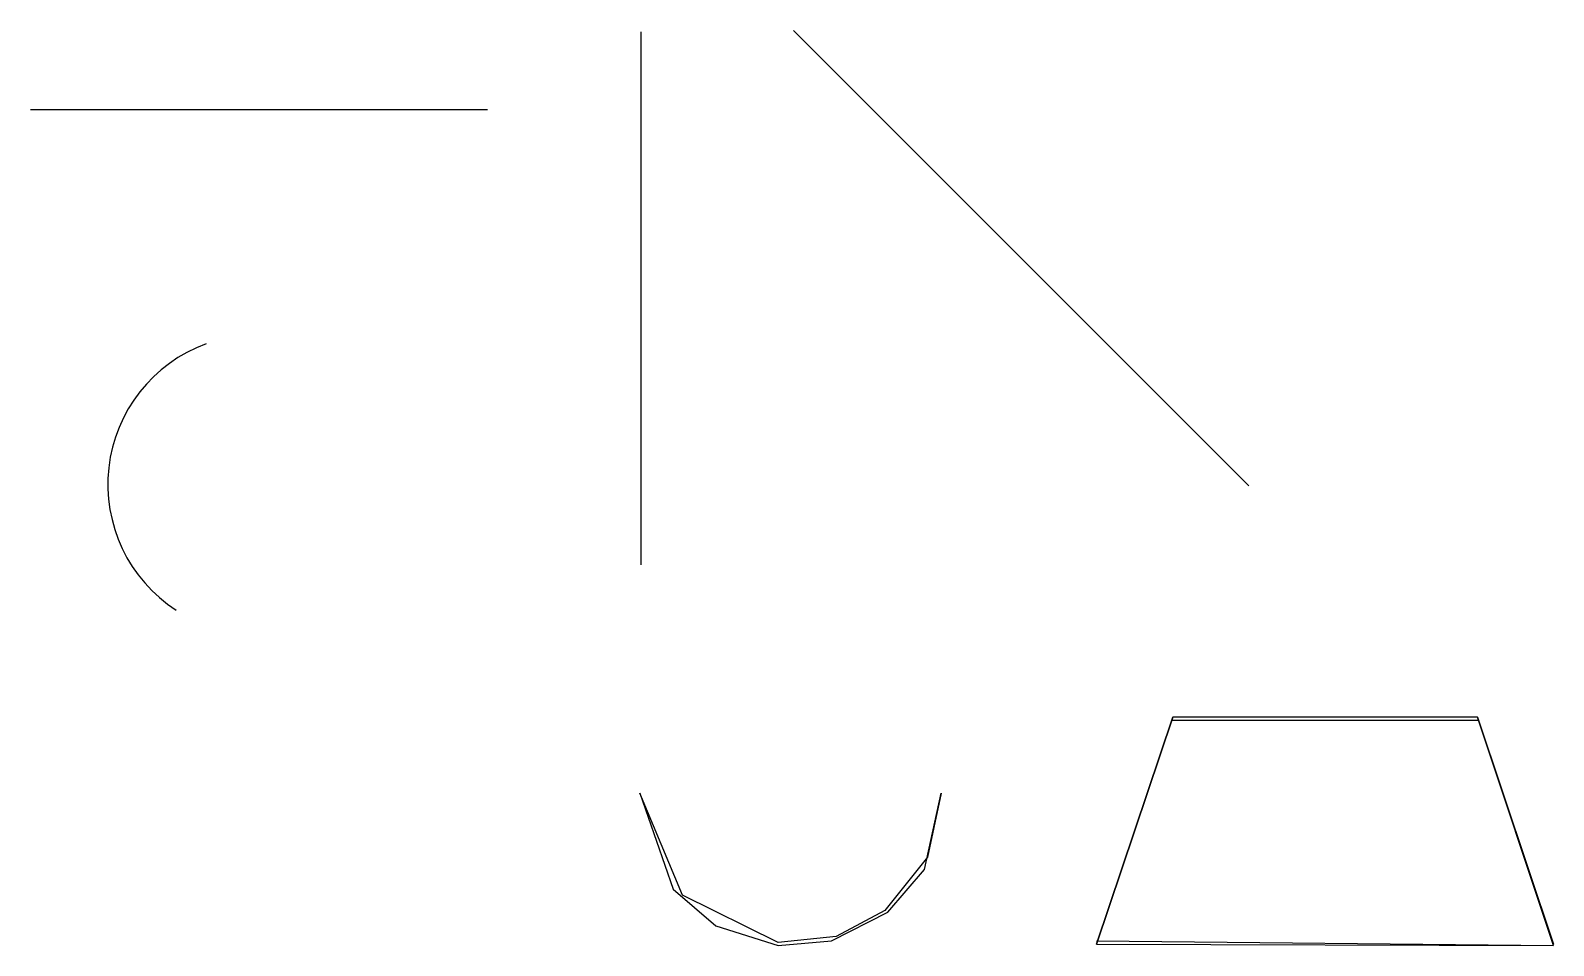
# Model space of a CAD drawing. Header units: metres. Extents: x 101 to 1101, y -751 to -150.
import ezdxf

# ---------------------------------------------------------------- set-up
doc = ezdxf.new("R2010")
doc.units = ezdxf.units.M
doc.layers.add('GEOMETRY', color=7, linetype='Continuous')
doc.layers.add('UNCERTAIN', color=1, linetype='Continuous')

msp = doc.modelspace()

# ---------------------------------------------------------------- linework, layer by layer
at = {"layer": 'GEOMETRY'}
for p, q in [((602, -150), (901, -449)), ((502, -501), (502, -151)), ((101, -202), (401, -202)), ((801, -750), (851, -601)), ((850, -603), (1052, -603)), ((1051, -601), (1101, -750)), ((801, -748), (1101, -751))]:
    msp.add_line(p, q, dxfattribs=at)
msp.add_lwpolyline([(801, -750), (1101, -751), (1051, -601), (851, -601)], close=True, dxfattribs=at)
at = {"layer": 'UNCERTAIN'}
msp.add_lwpolyline([(501, -651), (523, -714), (551, -738), (592, -751), (627, -748), (664, -729), (688, -701), (699, -651), (690, -693), (662, -728), (630, -745), (592, -749), (529, -718)], close=True, dxfattribs=at)
msp.add_arc((250.2, -448.2), 98.4, -249.9029, -122.9126, dxfattribs=at)

doc.saveas('drawing.dxf')
